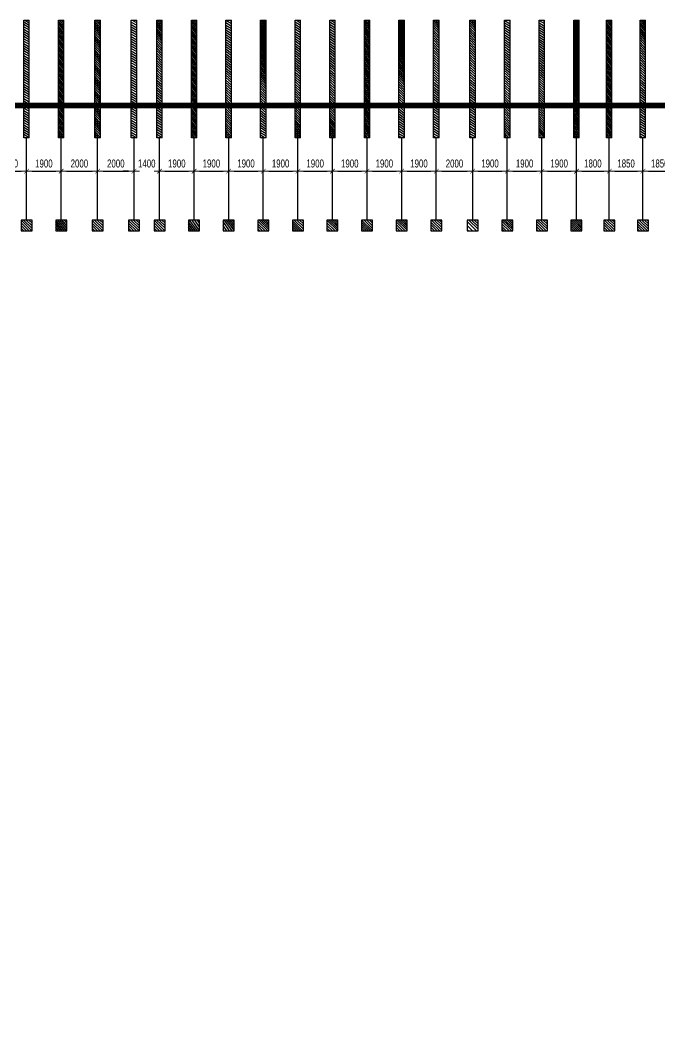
# Model space of a CAD drawing. Header units: millimetres. Extents: x -10588 to 227988, y -10588 to 100488.
# Drawn here: x 108250 to 143375, y 44950 to 100488 of the extents above; entities that cross this region are included whole.
import ezdxf

# ---------------------------------------------------------------- set-up
doc = ezdxf.new("R2010")
doc.units = ezdxf.units.MM
doc.linetypes.add('X-SITE$0$ACAD_ISO05W100', pattern=[33, 24, -3, 0, -3, 0, -3])
doc.layers.get('0').update_dxf_attribs({"lineweight": 20})
doc.layers.get('Defpoints').update_dxf_attribs({"color": 151, "lineweight": 9})
for name, color, linetype, lineweight in [('@@hatch - giaothong', 253, 'Continuous', 9), ('Landscape$0$A-HATCH', 252, 'Continuous', 18), ('NDC_S_DIM', 1, 'Continuous', 15)]:
    doc.layers.add(name, color=color, linetype=linetype, lineweight=lineweight)
doc.layers.add('A-SYM', color=7, linetype='Continuous')
doc.layers.add('X-SITE$0$A-SITE', color=2, linetype='X-SITE$0$ACAD_ISO05W100')
doc.styles.add('NDC_DIM', font='', dxfattribs={"width": 0.75})
doc.styles.get('NDC_DIM').set_extended_font_data('Dotum')
doc.dimstyles.new('NDC_dim_200', dxfattribs={"dimscale": 200, "dimtxt": 2.2, "dimasz": 1.5, "dimexe": 1.5, "dimexo": 2.5, "dimgap": 1, "dimtad": 1, "dimdec": 0, "dimzin": 0, "dimdsep": 46, "dimtxsty": 'NDC_DIM', "dimblk": 'DIMMARK', "dimcen": 0.09, "dimdle": 1.2, "dimclrd": 1, "dimclre": 1, "dimclrt": 3, "dimadec": 0, "dimazin": 0, "dimtfac": 1, "dimtdec": 0, "dimtix": 1, "dimtofl": 0, "dimtmove": 0, "dimatfit": 3, "dimfxl": 6, "dimfxlon": 1, "dimtolj": 1, "dimtzin": 0, "dimarcsym": 0})

# ---------------------------------------------------------------- blocks, each defined once
blk = doc.blocks.new('X-SITE')
at = {"layer": 'X-SITE$0$A-SITE', "const_width": 300}
blk.add_lwpolyline([(263891.6972274575, 94374.2868733796), (233890.9167651925, 124374.1597342881), (41048.81672237301, 124371.2061076554), (41031.4772981205, 26050.13213352286), (263893.9970330987, 26073.53728202902)], close=True, dxfattribs=at)
blk = doc.blocks.new('Neo_Samwoo')
at = {"layer": '@@hatch - giaothong', "lineweight": -3, "transparency": 33554559}
h = blk.add_hatch(dxfattribs=at)
h.set_pattern_fill('ANSI31', color=3, scale=750.0000000000002, angle=90.00000000000001)
h.set_pattern_definition([(135, (1742590341.413357, -434066229.3020579), (-66.29126073623884, -66.29126073623887), [])])
h.paths.add_polyline_path([(-302.44442273397, 0), (-302.44442273397, -584.009388985578), (302.44442273397, -584.009388985578), (302.44442273397, 0)])
h.paths.add_polyline_path([(150.0000001396984, 10987.54396887041), (-150.0000001396984, 10987.54396887041), (-150.0000001396984, 4527.282461116556), (150.0000001396984, 4527.282461116556)])
at = {"layer": 'Landscape$0$A-HATCH', "color": 1, "lineweight": -3}
for p, q in [((-150.0000001396984, 4527.282461116556), (-150.0000001396984, 10987.54396887041)), ((-150.0000001396984, 10987.54396887041), (150.0000001396984, 10987.54396887041)), ((150.0000001396984, 4527.282461116556), (150.0000001396984, 10987.54396887041)), ((150.0000001396984, 4527.282461116556), (-150.0000001396984, 4527.282461116556)), ((0, 0), (3.492459654808044e-07, 4527.282461116556)), ((302.44442273397, 0), (-302.44442273397, 0)), ((-302.44442273397, 0), (-302.44442273397, -584.009388985578)), ((302.44442273397, -584.009388985578), (302.44442273397, 0)), ((-302.44442273397, -584.009388985578), (302.44442273397, -584.009388985578))]:
    blk.add_line(p, q, dxfattribs=at)
blk = doc.blocks.new('DIMMARK')
at = {"layer": 'NDC_S_DIM', "color": 1}
blk.add_line((-1.5, 0), (1, 0), dxfattribs=at)
at = {"layer": 'NDC_S_DIM', "color": 2, "const_width": 0.1}
blk.add_lwpolyline([(-0.4242640687119285, -0.4242640687119285), (0.4242640687119285, 0.4242640687119285)], dxfattribs=at)
blk = doc.blocks.new('*D2620')
at = {"layer": 'Defpoints', "color": 0, "transparency": 16777216}
for p in [(108600.0000008099, 92190.67635541197), (106700.0000008099, 91458.47434186074), (108600.0000008099, 91458.47434171414)]:
    blk.add_point(p, dxfattribs=at)
at = {"layer": 'NDC_S_DIM', "color": 1, "lineweight": -2, "transparency": 16777216}
for p, q in [((106700.0000008099, 91958.47434186074), (106700.0000008099, 92490.67635541197)), ((108600.0000008099, 91958.47434171414), (108600.0000008099, 92490.67635541197)), ((107000.0000008099, 92190.67635541197), (108300.0000008099, 92190.67635541197))]:
    blk.add_line(p, q, dxfattribs=at)
at = {"layer": 'NDC_S_DIM', "color": 1, "lineweight": -2, "transparency": 16777216, "xscale": 300, "yscale": 300, "zscale": 300, "rotation": 180}
blk.add_blockref('DIMMARK', (106700.0000008099, 92190.67635541197), dxfattribs=at)
at = {"layer": 'NDC_S_DIM', "color": 1, "lineweight": -2, "transparency": 16777216, "xscale": 300, "yscale": 300, "zscale": 300}
blk.add_blockref('DIMMARK', (108600.0000008099, 92190.67635541197), dxfattribs=at)
at = {"layer": 'NDC_S_DIM', "color": 3, "transparency": 16777216, "insert": (107650.0000008099, 92610.67635541197), "char_height": 440.0000000000001, "attachment_point": 5, "style": 'NDC_DIM'}
blk.add_mtext('\\A1;1900', dxfattribs=at)
blk = doc.blocks.new('*D2621')
at = {"layer": 'Defpoints', "color": 0, "transparency": 16777216}
for p in [(110500.0000008099, 92190.67635541197), (108600.0000008099, 91458.47434171414), (110500.0000008099, 91458.47434156758)]:
    blk.add_point(p, dxfattribs=at)
at = {"layer": 'NDC_S_DIM', "color": 1, "lineweight": -2, "transparency": 16777216}
for p, q in [((108600.0000008099, 91958.47434171414), (108600.0000008099, 92490.67635541197)), ((110500.0000008099, 91958.47434156758), (110500.0000008099, 92490.67635541197)), ((108900.0000008099, 92190.67635541197), (110200.0000008099, 92190.67635541197))]:
    blk.add_line(p, q, dxfattribs=at)
at = {"layer": 'NDC_S_DIM', "color": 1, "lineweight": -2, "transparency": 16777216, "xscale": 300, "yscale": 300, "zscale": 300, "rotation": 180}
blk.add_blockref('DIMMARK', (108600.0000008099, 92190.67635541197), dxfattribs=at)
at = {"layer": 'NDC_S_DIM', "color": 1, "lineweight": -2, "transparency": 16777216, "xscale": 300, "yscale": 300, "zscale": 300}
blk.add_blockref('DIMMARK', (110500.0000008099, 92190.67635541197), dxfattribs=at)
at = {"layer": 'NDC_S_DIM', "color": 3, "transparency": 16777216, "insert": (109550.0000008099, 92610.67635541197), "char_height": 440.0000000000001, "attachment_point": 5, "style": 'NDC_DIM'}
blk.add_mtext('\\A1;1900', dxfattribs=at)
blk = doc.blocks.new('*D2604')
at = {"layer": 'Defpoints', "color": 0, "transparency": 16777216}
for p in [(112500.0000008099, 92190.67635541197), (110500.0000008099, 91458.47434156758), (112500.0000008099, 91458.4743414133)]:
    blk.add_point(p, dxfattribs=at)
at = {"layer": 'NDC_S_DIM', "color": 1, "lineweight": -2, "transparency": 16777216}
for p, q in [((110500.0000008099, 91958.47434156758), (110500.0000008099, 92490.67635541197)), ((112500.0000008099, 91958.4743414133), (112500.0000008099, 92490.67635541197)), ((110800.0000008099, 92190.67635541197), (112200.0000008099, 92190.67635541197))]:
    blk.add_line(p, q, dxfattribs=at)
at = {"layer": 'NDC_S_DIM', "color": 1, "lineweight": -2, "transparency": 16777216, "xscale": 300, "yscale": 300, "zscale": 300, "rotation": 180}
blk.add_blockref('DIMMARK', (110500.0000008099, 92190.67635541197), dxfattribs=at)
at = {"layer": 'NDC_S_DIM', "color": 1, "lineweight": -2, "transparency": 16777216, "xscale": 300, "yscale": 300, "zscale": 300}
blk.add_blockref('DIMMARK', (112500.0000008099, 92190.67635541197), dxfattribs=at)
at = {"layer": 'NDC_S_DIM', "color": 3, "transparency": 16777216, "insert": (111500.0000008099, 92610.67635541197), "char_height": 440.0000000000001, "attachment_point": 5, "style": 'NDC_DIM'}
blk.add_mtext('\\A1;2000', dxfattribs=at)
blk = doc.blocks.new('*D2605')
at = {"layer": 'Defpoints', "color": 0, "transparency": 16777216}
for p in [(114500.0000008099, 92190.67635541197), (112500.0000008099, 91458.4743414133), (114500.0000008099, 91458.47434125902)]:
    blk.add_point(p, dxfattribs=at)
at = {"layer": 'NDC_S_DIM', "color": 1, "lineweight": -2, "transparency": 16777216}
for p, q in [((112500.0000008099, 91958.4743414133), (112500.0000008099, 92490.67635541197)), ((114500.0000008099, 91958.47434125902), (114500.0000008099, 92490.67635541197)), ((112800.0000008099, 92190.67635541197), (114200.0000008099, 92190.67635541197))]:
    blk.add_line(p, q, dxfattribs=at)
at = {"layer": 'NDC_S_DIM', "color": 1, "lineweight": -2, "transparency": 16777216, "xscale": 300, "yscale": 300, "zscale": 300, "rotation": 180}
blk.add_blockref('DIMMARK', (112500.0000008099, 92190.67635541197), dxfattribs=at)
at = {"layer": 'NDC_S_DIM', "color": 1, "lineweight": -2, "transparency": 16777216, "xscale": 300, "yscale": 300, "zscale": 300}
blk.add_blockref('DIMMARK', (114500.0000008099, 92190.67635541197), dxfattribs=at)
at = {"layer": 'NDC_S_DIM', "color": 3, "transparency": 16777216, "insert": (113500.0000008099, 92610.67635541197), "char_height": 440.0000000000001, "attachment_point": 5, "style": 'NDC_DIM'}
blk.add_mtext('\\A1;2000', dxfattribs=at)
blk = doc.blocks.new('*D2606')
at = {"layer": 'Defpoints', "color": 0, "transparency": 16777216}
for p in [(115900.0000008108, 92190.67635541197), (114500.0000008099, 91458.47434125902), (115900.0000008108, 91458.47434115098)]:
    blk.add_point(p, dxfattribs=at)
at = {"layer": 'NDC_S_DIM', "color": 1, "lineweight": -2, "transparency": 16777216}
for p, q in [((114500.0000008099, 91958.47434125902), (114500.0000008099, 92490.67635541197)), ((115900.0000008108, 91958.47434115098), (115900.0000008108, 92490.67635541197)), ((114200.0000008099, 92190.67635541197), (113900.0000008099, 92190.67635541197)), ((116200.0000008108, 92190.67635541197), (116500.0000008108, 92190.67635541197))]:
    blk.add_line(p, q, dxfattribs=at)
at = {"layer": 'NDC_S_DIM', "color": 1, "lineweight": -2, "transparency": 16777216, "xscale": 300, "yscale": 300, "zscale": 300}
blk.add_blockref('DIMMARK', (114500.0000008099, 92190.67635541197), dxfattribs=at)
at = {"layer": 'NDC_S_DIM', "color": 1, "lineweight": -2, "transparency": 16777216, "xscale": 300, "yscale": 300, "zscale": 300, "rotation": 180}
blk.add_blockref('DIMMARK', (115900.0000008108, 92190.67635541197), dxfattribs=at)
at = {"layer": 'NDC_S_DIM', "color": 3, "transparency": 16777216, "insert": (115200.0000008104, 92610.67635541197), "char_height": 440.0000000000001, "attachment_point": 5, "style": 'NDC_DIM'}
blk.add_mtext('\\A1;1400', dxfattribs=at)
blk = doc.blocks.new('*D2607')
at = {"layer": 'Defpoints', "color": 0, "transparency": 16777216}
for p in [(117800.0000008108, 92190.67635541197), (115900.0000008108, 91458.47434115098), (117800.0000008108, 91458.47434100445)]:
    blk.add_point(p, dxfattribs=at)
at = {"layer": 'NDC_S_DIM', "color": 1, "lineweight": -2, "transparency": 16777216}
for p, q in [((115900.0000008108, 91958.47434115098), (115900.0000008108, 92490.67635541197)), ((117800.0000008108, 91958.47434100445), (117800.0000008108, 92490.67635541197)), ((116200.0000008108, 92190.67635541197), (117500.0000008108, 92190.67635541197))]:
    blk.add_line(p, q, dxfattribs=at)
at = {"layer": 'NDC_S_DIM', "color": 1, "lineweight": -2, "transparency": 16777216, "xscale": 300, "yscale": 300, "zscale": 300, "rotation": 180}
blk.add_blockref('DIMMARK', (115900.0000008108, 92190.67635541197), dxfattribs=at)
at = {"layer": 'NDC_S_DIM', "color": 1, "lineweight": -2, "transparency": 16777216, "xscale": 300, "yscale": 300, "zscale": 300}
blk.add_blockref('DIMMARK', (117800.0000008108, 92190.67635541197), dxfattribs=at)
at = {"layer": 'NDC_S_DIM', "color": 3, "transparency": 16777216, "insert": (116850.0000008108, 92610.67635541197), "char_height": 440.0000000000001, "attachment_point": 5, "style": 'NDC_DIM'}
blk.add_mtext('\\A1;1900', dxfattribs=at)
blk = doc.blocks.new('*D2608')
at = {"layer": 'Defpoints', "color": 0, "transparency": 16777216}
for p in [(119700.0000008108, 92190.67635541197), (117800.0000008108, 91458.47434100445), (119700.0000008108, 91458.47434085788)]:
    blk.add_point(p, dxfattribs=at)
at = {"layer": 'NDC_S_DIM', "color": 1, "lineweight": -2, "transparency": 16777216}
for p, q in [((117800.0000008108, 91958.47434100445), (117800.0000008108, 92490.67635541197)), ((119700.0000008108, 91958.47434085788), (119700.0000008108, 92490.67635541197)), ((118100.0000008108, 92190.67635541197), (119400.0000008108, 92190.67635541197))]:
    blk.add_line(p, q, dxfattribs=at)
at = {"layer": 'NDC_S_DIM', "color": 1, "lineweight": -2, "transparency": 16777216, "xscale": 300, "yscale": 300, "zscale": 300, "rotation": 180}
blk.add_blockref('DIMMARK', (117800.0000008108, 92190.67635541197), dxfattribs=at)
at = {"layer": 'NDC_S_DIM', "color": 1, "lineweight": -2, "transparency": 16777216, "xscale": 300, "yscale": 300, "zscale": 300}
blk.add_blockref('DIMMARK', (119700.0000008108, 92190.67635541197), dxfattribs=at)
at = {"layer": 'NDC_S_DIM', "color": 3, "transparency": 16777216, "insert": (118750.0000008108, 92610.67635541197), "char_height": 440.0000000000001, "attachment_point": 5, "style": 'NDC_DIM'}
blk.add_mtext('\\A1;1900', dxfattribs=at)
blk = doc.blocks.new('*D2609')
at = {"layer": 'Defpoints', "color": 0, "transparency": 16777216}
for p in [(121600.0000008108, 92190.67635541197), (119700.0000008108, 91458.47434085788), (121600.0000008108, 91458.47434071128)]:
    blk.add_point(p, dxfattribs=at)
at = {"layer": 'NDC_S_DIM', "color": 1, "lineweight": -2, "transparency": 16777216}
for p, q in [((119700.0000008108, 91958.47434085788), (119700.0000008108, 92490.67635541197)), ((121600.0000008108, 91958.47434071128), (121600.0000008108, 92490.67635541197)), ((120000.0000008108, 92190.67635541197), (121300.0000008108, 92190.67635541197))]:
    blk.add_line(p, q, dxfattribs=at)
at = {"layer": 'NDC_S_DIM', "color": 1, "lineweight": -2, "transparency": 16777216, "xscale": 300, "yscale": 300, "zscale": 300, "rotation": 180}
blk.add_blockref('DIMMARK', (119700.0000008108, 92190.67635541197), dxfattribs=at)
at = {"layer": 'NDC_S_DIM', "color": 1, "lineweight": -2, "transparency": 16777216, "xscale": 300, "yscale": 300, "zscale": 300}
blk.add_blockref('DIMMARK', (121600.0000008108, 92190.67635541197), dxfattribs=at)
at = {"layer": 'NDC_S_DIM', "color": 3, "transparency": 16777216, "insert": (120650.0000008108, 92610.67635541197), "char_height": 440.0000000000001, "attachment_point": 5, "style": 'NDC_DIM'}
blk.add_mtext('\\A1;1900', dxfattribs=at)
blk = doc.blocks.new('*D2610')
at = {"layer": 'Defpoints', "color": 0, "transparency": 16777216}
for p in [(123500.0000008108, 92190.67635541197), (121600.0000008108, 91458.47434071128), (123500.0000008108, 91458.47434056472)]:
    blk.add_point(p, dxfattribs=at)
at = {"layer": 'NDC_S_DIM', "color": 1, "lineweight": -2, "transparency": 16777216}
for p, q in [((121600.0000008108, 91958.47434071128), (121600.0000008108, 92490.67635541197)), ((123500.0000008108, 91958.47434056472), (123500.0000008108, 92490.67635541197)), ((121900.0000008108, 92190.67635541197), (123200.0000008108, 92190.67635541197))]:
    blk.add_line(p, q, dxfattribs=at)
at = {"layer": 'NDC_S_DIM', "color": 1, "lineweight": -2, "transparency": 16777216, "xscale": 300, "yscale": 300, "zscale": 300, "rotation": 180}
blk.add_blockref('DIMMARK', (121600.0000008108, 92190.67635541197), dxfattribs=at)
at = {"layer": 'NDC_S_DIM', "color": 1, "lineweight": -2, "transparency": 16777216, "xscale": 300, "yscale": 300, "zscale": 300}
blk.add_blockref('DIMMARK', (123500.0000008108, 92190.67635541197), dxfattribs=at)
at = {"layer": 'NDC_S_DIM', "color": 3, "transparency": 16777216, "insert": (122550.0000008108, 92610.67635541197), "char_height": 440.0000000000001, "attachment_point": 5, "style": 'NDC_DIM'}
blk.add_mtext('\\A1;1900', dxfattribs=at)
blk = doc.blocks.new('*D2611')
at = {"layer": 'Defpoints', "color": 0, "transparency": 16777216}
for p in [(125400.0000008108, 92190.67635541197), (123500.0000008108, 91458.47434056472), (125400.0000008108, 91458.47434041815)]:
    blk.add_point(p, dxfattribs=at)
at = {"layer": 'NDC_S_DIM', "color": 1, "lineweight": -2, "transparency": 16777216}
for p, q in [((123500.0000008108, 91958.47434056472), (123500.0000008108, 92490.67635541197)), ((125400.0000008108, 91958.47434041815), (125400.0000008108, 92490.67635541197)), ((123800.0000008108, 92190.67635541197), (125100.0000008108, 92190.67635541197))]:
    blk.add_line(p, q, dxfattribs=at)
at = {"layer": 'NDC_S_DIM', "color": 1, "lineweight": -2, "transparency": 16777216, "xscale": 300, "yscale": 300, "zscale": 300, "rotation": 180}
blk.add_blockref('DIMMARK', (123500.0000008108, 92190.67635541197), dxfattribs=at)
at = {"layer": 'NDC_S_DIM', "color": 1, "lineweight": -2, "transparency": 16777216, "xscale": 300, "yscale": 300, "zscale": 300}
blk.add_blockref('DIMMARK', (125400.0000008108, 92190.67635541197), dxfattribs=at)
at = {"layer": 'NDC_S_DIM', "color": 3, "transparency": 16777216, "insert": (124450.0000008108, 92610.67635541197), "char_height": 440.0000000000001, "attachment_point": 5, "style": 'NDC_DIM'}
blk.add_mtext('\\A1;1900', dxfattribs=at)
blk = doc.blocks.new('*D2612')
at = {"layer": 'Defpoints', "color": 0, "transparency": 16777216}
for p in [(127300.0000008109, 92190.67635541197), (125400.0000008108, 91458.47434041815), (127300.0000008109, 91458.47434027155)]:
    blk.add_point(p, dxfattribs=at)
at = {"layer": 'NDC_S_DIM', "color": 1, "lineweight": -2, "transparency": 16777216}
for p, q in [((125400.0000008108, 91958.47434041815), (125400.0000008108, 92490.67635541197)), ((127300.0000008109, 91958.47434027155), (127300.0000008109, 92490.67635541197)), ((125700.0000008108, 92190.67635541197), (127000.0000008109, 92190.67635541197))]:
    blk.add_line(p, q, dxfattribs=at)
at = {"layer": 'NDC_S_DIM', "color": 1, "lineweight": -2, "transparency": 16777216, "xscale": 300, "yscale": 300, "zscale": 300, "rotation": 180}
blk.add_blockref('DIMMARK', (125400.0000008108, 92190.67635541197), dxfattribs=at)
at = {"layer": 'NDC_S_DIM', "color": 1, "lineweight": -2, "transparency": 16777216, "xscale": 300, "yscale": 300, "zscale": 300}
blk.add_blockref('DIMMARK', (127300.0000008109, 92190.67635541197), dxfattribs=at)
at = {"layer": 'NDC_S_DIM', "color": 3, "transparency": 16777216, "insert": (126350.0000008109, 92610.67635541197), "char_height": 440.0000000000001, "attachment_point": 5, "style": 'NDC_DIM'}
blk.add_mtext('\\A1;1900', dxfattribs=at)
blk = doc.blocks.new('*D2667')
at = {"layer": 'Defpoints', "color": 0, "transparency": 16777216}
for p in [(129200.0000008108, 92190.67635541197), (127300.0000008109, 91458.47434027155), (129200.0000008108, 91458.47434012502)]:
    blk.add_point(p, dxfattribs=at)
at = {"layer": 'NDC_S_DIM', "color": 1, "lineweight": -2, "transparency": 16777216}
for p, q in [((127300.0000008109, 91958.47434027155), (127300.0000008109, 92490.67635541197)), ((129200.0000008108, 91958.47434012502), (129200.0000008108, 92490.67635541197)), ((127600.0000008109, 92190.67635541197), (128900.0000008108, 92190.67635541197))]:
    blk.add_line(p, q, dxfattribs=at)
at = {"layer": 'NDC_S_DIM', "color": 1, "lineweight": -2, "transparency": 16777216, "xscale": 300, "yscale": 300, "zscale": 300, "rotation": 180}
blk.add_blockref('DIMMARK', (127300.0000008109, 92190.67635541197), dxfattribs=at)
at = {"layer": 'NDC_S_DIM', "color": 1, "lineweight": -2, "transparency": 16777216, "xscale": 300, "yscale": 300, "zscale": 300}
blk.add_blockref('DIMMARK', (129200.0000008108, 92190.67635541197), dxfattribs=at)
at = {"layer": 'NDC_S_DIM', "color": 3, "transparency": 16777216, "insert": (128250.0000008109, 92610.67635541197), "char_height": 440.0000000000001, "attachment_point": 5, "style": 'NDC_DIM'}
blk.add_mtext('\\A1;1900', dxfattribs=at)
blk = doc.blocks.new('*D2668')
at = {"layer": 'Defpoints', "color": 0, "transparency": 16777216}
for p in [(131100.0000008108, 92190.67635541197), (129200.0000008108, 91458.47434012502), (131100.0000008108, 91458.47433997842)]:
    blk.add_point(p, dxfattribs=at)
at = {"layer": 'NDC_S_DIM', "color": 1, "lineweight": -2, "transparency": 16777216}
for p, q in [((129200.0000008108, 91958.47434012502), (129200.0000008108, 92490.67635541197)), ((131100.0000008108, 91958.47433997842), (131100.0000008108, 92490.67635541197)), ((129500.0000008108, 92190.67635541197), (130800.0000008108, 92190.67635541197))]:
    blk.add_line(p, q, dxfattribs=at)
at = {"layer": 'NDC_S_DIM', "color": 1, "lineweight": -2, "transparency": 16777216, "xscale": 300, "yscale": 300, "zscale": 300, "rotation": 180}
blk.add_blockref('DIMMARK', (129200.0000008108, 92190.67635541197), dxfattribs=at)
at = {"layer": 'NDC_S_DIM', "color": 1, "lineweight": -2, "transparency": 16777216, "xscale": 300, "yscale": 300, "zscale": 300}
blk.add_blockref('DIMMARK', (131100.0000008108, 92190.67635541197), dxfattribs=at)
at = {"layer": 'NDC_S_DIM', "color": 3, "transparency": 16777216, "insert": (130150.0000008108, 92610.67635541197), "char_height": 440.0000000000001, "attachment_point": 5, "style": 'NDC_DIM'}
blk.add_mtext('\\A1;1900', dxfattribs=at)
blk = doc.blocks.new('*D2669')
at = {"layer": 'Defpoints', "color": 0, "transparency": 16777216}
for p in [(133100.0000008109, 92190.67635541197), (131100.0000008108, 91458.47433997842), (133100.0000008109, 91458.47433982411)]:
    blk.add_point(p, dxfattribs=at)
at = {"layer": 'NDC_S_DIM', "color": 1, "lineweight": -2, "transparency": 16777216}
for p, q in [((131100.0000008108, 91958.47433997842), (131100.0000008108, 92490.67635541197)), ((133100.0000008109, 91958.47433982411), (133100.0000008109, 92490.67635541197)), ((131400.0000008108, 92190.67635541197), (132800.0000008109, 92190.67635541197))]:
    blk.add_line(p, q, dxfattribs=at)
at = {"layer": 'NDC_S_DIM', "color": 1, "lineweight": -2, "transparency": 16777216, "xscale": 300, "yscale": 300, "zscale": 300, "rotation": 180}
blk.add_blockref('DIMMARK', (131100.0000008108, 92190.67635541197), dxfattribs=at)
at = {"layer": 'NDC_S_DIM', "color": 1, "lineweight": -2, "transparency": 16777216, "xscale": 300, "yscale": 300, "zscale": 300}
blk.add_blockref('DIMMARK', (133100.0000008109, 92190.67635541197), dxfattribs=at)
at = {"layer": 'NDC_S_DIM', "color": 3, "transparency": 16777216, "insert": (132100.0000008109, 92610.67635541197), "char_height": 440.0000000000001, "attachment_point": 5, "style": 'NDC_DIM'}
blk.add_mtext('\\A1;2000', dxfattribs=at)
blk = doc.blocks.new('*D2670')
at = {"layer": 'Defpoints', "color": 0, "transparency": 16777216}
for p in [(135000.0000008345, 92190.67635541197), (135000.0000008345, 91763.64122346294), (133100.0000008109, 91458.47433982411)]:
    blk.add_point(p, dxfattribs=at)
at = {"layer": 'NDC_S_DIM', "color": 1, "lineweight": -2, "transparency": 16777216}
for p, q in [((133100.0000008109, 91958.47433982411), (133100.0000008109, 92490.67635541197)), ((135000.0000008345, 92190.67635541197), (135000.0000008345, 92490.67635541197)), ((133400.0000008109, 92190.67635541197), (134700.0000008345, 92190.67635541197))]:
    blk.add_line(p, q, dxfattribs=at)
at = {"layer": 'NDC_S_DIM', "color": 1, "lineweight": -2, "transparency": 16777216, "xscale": 300, "yscale": 300, "zscale": 300, "rotation": 180}
blk.add_blockref('DIMMARK', (133100.0000008109, 92190.67635541197), dxfattribs=at)
at = {"layer": 'NDC_S_DIM', "color": 1, "lineweight": -2, "transparency": 16777216, "xscale": 300, "yscale": 300, "zscale": 300}
blk.add_blockref('DIMMARK', (135000.0000008345, 92190.67635541197), dxfattribs=at)
at = {"layer": 'NDC_S_DIM', "color": 3, "transparency": 16777216, "insert": (134050.0000008227, 92610.67635541197), "char_height": 440.0000000000001, "attachment_point": 5, "style": 'NDC_DIM'}
blk.add_mtext('\\A1;1900', dxfattribs=at)
blk = doc.blocks.new('*D2671')
at = {"layer": 'Defpoints', "color": 0, "transparency": 16777216}
for p in [(135000.0000008345, 91763.64122346294), (136900.0000008346, 92190.67635541197), (136900.0000008346, 91763.64122330866)]:
    blk.add_point(p, dxfattribs=at)
at = {"layer": 'NDC_S_DIM', "color": 1, "lineweight": -2, "transparency": 16777216}
for p, q in [((135000.0000008345, 92190.67635541197), (135000.0000008345, 92490.67635541197)), ((136900.0000008346, 92190.67635541197), (136900.0000008346, 92490.67635541197)), ((135300.0000008345, 92190.67635541197), (136600.0000008346, 92190.67635541197))]:
    blk.add_line(p, q, dxfattribs=at)
at = {"layer": 'NDC_S_DIM', "color": 1, "lineweight": -2, "transparency": 16777216, "xscale": 300, "yscale": 300, "zscale": 300, "rotation": 180}
blk.add_blockref('DIMMARK', (135000.0000008345, 92190.67635541197), dxfattribs=at)
at = {"layer": 'NDC_S_DIM', "color": 1, "lineweight": -2, "transparency": 16777216, "xscale": 300, "yscale": 300, "zscale": 300}
blk.add_blockref('DIMMARK', (136900.0000008346, 92190.67635541197), dxfattribs=at)
at = {"layer": 'NDC_S_DIM', "color": 3, "transparency": 16777216, "insert": (135950.0000008346, 92610.67635541197), "char_height": 440.0000000000001, "attachment_point": 5, "style": 'NDC_DIM'}
blk.add_mtext('\\A1;1900', dxfattribs=at)
blk = doc.blocks.new('*D2672')
at = {"layer": 'Defpoints', "color": 0, "transparency": 16777216}
for p in [(136900.0000008346, 91763.64122330866), (138800.0000008346, 92190.67635541197), (138800.0000008346, 91763.64122315441)]:
    blk.add_point(p, dxfattribs=at)
at = {"layer": 'NDC_S_DIM', "color": 1, "lineweight": -2, "transparency": 16777216}
for p, q in [((136900.0000008346, 92190.67635541197), (136900.0000008346, 92490.67635541197)), ((138800.0000008346, 92190.67635541197), (138800.0000008346, 92490.67635541197)), ((137200.0000008346, 92190.67635541197), (138500.0000008346, 92190.67635541197))]:
    blk.add_line(p, q, dxfattribs=at)
at = {"layer": 'NDC_S_DIM', "color": 1, "lineweight": -2, "transparency": 16777216, "xscale": 300, "yscale": 300, "zscale": 300, "rotation": 180}
blk.add_blockref('DIMMARK', (136900.0000008346, 92190.67635541197), dxfattribs=at)
at = {"layer": 'NDC_S_DIM', "color": 1, "lineweight": -2, "transparency": 16777216, "xscale": 300, "yscale": 300, "zscale": 300}
blk.add_blockref('DIMMARK', (138800.0000008346, 92190.67635541197), dxfattribs=at)
at = {"layer": 'NDC_S_DIM', "color": 3, "transparency": 16777216, "insert": (137850.0000008346, 92610.67635541197), "char_height": 440.0000000000001, "attachment_point": 5, "style": 'NDC_DIM'}
blk.add_mtext('\\A1;1900', dxfattribs=at)
blk = doc.blocks.new('*D2673')
at = {"layer": 'Defpoints', "color": 0, "transparency": 16777216}
for p in [(138800.0000008346, 91763.64122315441), (140600.0000008355, 92190.67635541197), (140600.0000008355, 91763.64122222867)]:
    blk.add_point(p, dxfattribs=at)
at = {"layer": 'NDC_S_DIM', "color": 1, "lineweight": -2, "transparency": 16777216}
for p, q in [((138800.0000008346, 92190.67635541197), (138800.0000008346, 92490.67635541197)), ((140600.0000008355, 92190.67635541197), (140600.0000008355, 92490.67635541197)), ((139100.0000008346, 92190.67635541197), (140300.0000008355, 92190.67635541197))]:
    blk.add_line(p, q, dxfattribs=at)
at = {"layer": 'NDC_S_DIM', "color": 1, "lineweight": -2, "transparency": 16777216, "xscale": 300, "yscale": 300, "zscale": 300, "rotation": 180}
blk.add_blockref('DIMMARK', (138800.0000008346, 92190.67635541197), dxfattribs=at)
at = {"layer": 'NDC_S_DIM', "color": 1, "lineweight": -2, "transparency": 16777216, "xscale": 300, "yscale": 300, "zscale": 300}
blk.add_blockref('DIMMARK', (140600.0000008355, 92190.67635541197), dxfattribs=at)
at = {"layer": 'NDC_S_DIM', "color": 3, "transparency": 16777216, "insert": (139700.000000835, 92610.67635541197), "char_height": 440.0000000000001, "attachment_point": 5, "style": 'NDC_DIM'}
blk.add_mtext('\\A1;1800', dxfattribs=at)
blk = doc.blocks.new('*D2674')
at = {"layer": 'Defpoints', "color": 0, "transparency": 16777216}
for p in [(140600.0000008355, 91763.64122222867), (142450.0000008355, 92190.67635541197), (142450.0000008355, 91763.64122208598)]:
    blk.add_point(p, dxfattribs=at)
at = {"layer": 'NDC_S_DIM', "color": 1, "lineweight": -2, "transparency": 16777216}
for p, q in [((140600.0000008355, 92190.67635541197), (140600.0000008355, 92490.67635541197)), ((142450.0000008355, 92190.67635541197), (142450.0000008355, 92490.67635541197)), ((140900.0000008355, 92190.67635541197), (142150.0000008355, 92190.67635541197))]:
    blk.add_line(p, q, dxfattribs=at)
at = {"layer": 'NDC_S_DIM', "color": 1, "lineweight": -2, "transparency": 16777216, "xscale": 300, "yscale": 300, "zscale": 300, "rotation": 180}
blk.add_blockref('DIMMARK', (140600.0000008355, 92190.67635541197), dxfattribs=at)
at = {"layer": 'NDC_S_DIM', "color": 1, "lineweight": -2, "transparency": 16777216, "xscale": 300, "yscale": 300, "zscale": 300}
blk.add_blockref('DIMMARK', (142450.0000008355, 92190.67635541197), dxfattribs=at)
at = {"layer": 'NDC_S_DIM', "color": 3, "transparency": 16777216, "insert": (141525.0000008355, 92610.67635541197), "char_height": 440.0000000000001, "attachment_point": 5, "style": 'NDC_DIM'}
blk.add_mtext('\\A1;1850', dxfattribs=at)
blk = doc.blocks.new('*D2675')
at = {"layer": 'Defpoints', "color": 0, "transparency": 16777216}
for p in [(142450.0000008355, 91763.64122208598), (144300.0000008355, 92190.67635541197), (144300.0000008355, 91763.64122194328)]:
    blk.add_point(p, dxfattribs=at)
at = {"layer": 'NDC_S_DIM', "color": 1, "lineweight": -2, "transparency": 16777216}
for p, q in [((142450.0000008355, 92190.67635541197), (142450.0000008355, 92490.67635541197)), ((144300.0000008355, 92190.67635541197), (144300.0000008355, 92490.67635541197)), ((142750.0000008355, 92190.67635541197), (144000.0000008355, 92190.67635541197))]:
    blk.add_line(p, q, dxfattribs=at)
at = {"layer": 'NDC_S_DIM', "color": 1, "lineweight": -2, "transparency": 16777216, "xscale": 300, "yscale": 300, "zscale": 300, "rotation": 180}
blk.add_blockref('DIMMARK', (142450.0000008355, 92190.67635541197), dxfattribs=at)
at = {"layer": 'NDC_S_DIM', "color": 1, "lineweight": -2, "transparency": 16777216, "xscale": 300, "yscale": 300, "zscale": 300}
blk.add_blockref('DIMMARK', (144300.0000008355, 92190.67635541197), dxfattribs=at)
at = {"layer": 'NDC_S_DIM', "color": 3, "transparency": 16777216, "insert": (143375.0000008355, 92610.67635541197), "char_height": 440.0000000000001, "attachment_point": 5, "style": 'NDC_DIM'}
blk.add_mtext('\\A1;1850', dxfattribs=at)

msp = doc.modelspace()

# ---------------------------------------------------------------- block references
msp.add_blockref('X-SITE', (-43848.81672237068, -28571.20610765414))
at = {"layer": 'A-SYM'}
for p in [(108600.0000006589, 89499.99999491038), (110500.000000659, 89499.9999947561), (112500.000000659, 89499.99999460182), (114500.0000006591, 89499.99999444751), (115900.0000006597, 89499.99999413895), (117800.0000006597, 89499.9999939847), (119700.0000006598, 89499.9999938304), (121600.0000006598, 89499.9999938304), (123500.0000006598, 89499.99999367612), (125400.0000006598, 89499.99999352184), (127300.0000006598, 89499.99999336753), (129200.0000006598, 89499.99999321328), (131100.0000006598, 89499.99999305897), (133100.0000006598, 89499.99999305897), (135000.0000006599, 89499.99999290466), (136900.00000066, 89499.99999275041), (138800.0000006601, 89499.9999925961), (140600.0000006608, 89499.99999167043), (142450.0000006608, 89499.99999167043)]:
    msp.add_blockref('Neo_Samwoo', p, dxfattribs=at)

# ---------------------------------------------------------------- dimensions: what is measured, and where the dimension line sits
at = {"layer": 'NDC_S_DIM'}
for base, p1, p2, picture, middle in [((108600.0000008099, 92190.67635541197), (106700.0000008099, 91458.47434186074), (108600.0000008099, 91458.47434171414), '*D2620', (107650.0000008099, 92610.67635541197)), ((110500.0000008099, 92190.67635541197), (108600.0000008099, 91458.47434171414), (110500.0000008099, 91458.47434156758), '*D2621', (109550.0000008099, 92610.67635541197)), ((112500.0000008099, 92190.67635541197), (110500.0000008099, 91458.47434156758), (112500.0000008099, 91458.4743414133), '*D2604', (111500.0000008099, 92610.67635541197)), ((114500.0000008099, 92190.67635541197), (112500.0000008099, 91458.4743414133), (114500.0000008099, 91458.47434125902), '*D2605', (113500.0000008099, 92610.67635541197)), ((115900.0000008108, 92190.67635541197), (114500.0000008099, 91458.47434125902), (115900.0000008108, 91458.47434115098), '*D2606', (115200.0000008104, 92610.67635541197)), ((117800.0000008108, 92190.67635541197), (115900.0000008108, 91458.47434115098), (117800.0000008108, 91458.47434100445), '*D2607', (116850.0000008108, 92610.67635541197)), ((119700.0000008108, 92190.67635541197), (117800.0000008108, 91458.47434100445), (119700.0000008108, 91458.47434085788), '*D2608', (118750.0000008108, 92610.67635541197)), ((121600.0000008108, 92190.67635541197), (119700.0000008108, 91458.47434085788), (121600.0000008108, 91458.47434071128), '*D2609', (120650.0000008108, 92610.67635541197)), ((123500.0000008108, 92190.67635541197), (121600.0000008108, 91458.47434071128), (123500.0000008108, 91458.47434056472), '*D2610', (122550.0000008108, 92610.67635541197)), ((125400.0000008108, 92190.67635541197), (123500.0000008108, 91458.47434056472), (125400.0000008108, 91458.47434041815), '*D2611', (124450.0000008108, 92610.67635541197)), ((127300.0000008109, 92190.67635541197), (125400.0000008108, 91458.47434041815), (127300.0000008109, 91458.47434027155), '*D2612', (126350.0000008109, 92610.67635541197)), ((129200.0000008108, 92190.67635541197), (127300.0000008109, 91458.47434027155), (129200.0000008108, 91458.47434012502), '*D2667', (128250.0000008109, 92610.67635541197)), ((131100.0000008108, 92190.67635541197), (129200.0000008108, 91458.47434012502), (131100.0000008108, 91458.47433997842), '*D2668', (130150.0000008108, 92610.67635541197)), ((133100.0000008109, 92190.67635541197), (131100.0000008108, 91458.47433997842), (133100.0000008109, 91458.47433982411), '*D2669', (132100.0000008109, 92610.67635541197)), ((135000.0000008345, 92190.67635541197), (133100.0000008109, 91458.47433982411), (135000.0000008345, 91763.64122346294), '*D2670', (134050.0000008227, 92610.67635541197)), ((136900.0000008346, 92190.67635541197), (135000.0000008345, 91763.64122346294), (136900.0000008346, 91763.64122330866), '*D2671', (135950.0000008346, 92610.67635541197)), ((138800.0000008346, 92190.67635541197), (136900.0000008346, 91763.64122330866), (138800.0000008346, 91763.64122315441), '*D2672', (137850.0000008346, 92610.67635541197)), ((140600.0000008355, 92190.67635541197), (138800.0000008346, 91763.64122315441), (140600.0000008355, 91763.64122222867), '*D2673', (139700.000000835, 92610.67635541197)), ((142450.0000008355, 92190.67635541197), (140600.0000008355, 91763.64122222867), (142450.0000008355, 91763.64122208598), '*D2674', (141525.0000008355, 92610.67635541197)), ((144300.0000008355, 92190.67635541197), (142450.0000008355, 91763.64122208598), (144300.0000008355, 91763.64122194328), '*D2675', (143375.0000008355, 92610.67635541197))]:
    dim = msp.add_linear_dim(base=base, p1=p1, p2=p2, dimstyle='NDC_dim_200', override={"dimtmove": 1}, dxfattribs=at)
    dim.commit()
    dim.dimension.update_dxf_attribs({"geometry": picture, "text_midpoint": middle})

doc.saveas('drawing.dxf')
